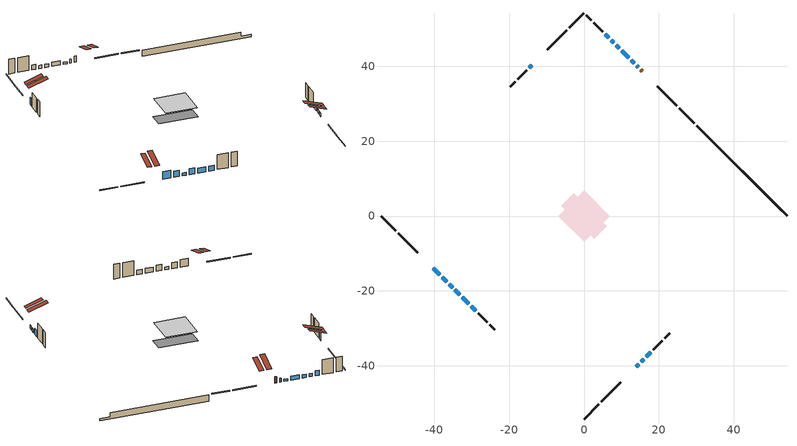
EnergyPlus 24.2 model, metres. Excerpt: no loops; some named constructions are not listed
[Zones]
conditioned space
 floor outside (Floor1 construction): -0.61,0 0,0.61 0.61,0 0,-0.61 z1.19
 floor adiabatic (AdiabaticFloorConstruction): -6.93,0 0,6.93 6.93,0 0,-6.93 z3.63
 floor foundation (Slab1 construction): -6.03,2.69 -2.69,6.03 6.03,-2.69 2.69,-6.03 z-0.88
 wall outside (RimJoist1 construction): 0,-54.24 3.98,-50.26 / -54.24,0 -50.26,-3.98 / 0,54.24 -3.98,50.26 / 29.44,24.8 25.46,28.77 z1.19:1.49
 wall outside (RimJoist2 construction): 4.63,-49.6 9.85,-44.39 / -49.6,-4.63 -44.39,-9.85 / -4.63,49.6 -9.85,44.39 / 24.81,29.43 19.59,34.64 z1.19:1.49
 wall outside (AdiabaticWallConstruction 1): 15.51,38.73 15.1,39.14 z1.19:3.22
 wall outside (AdiabaticWallConstruction): 14.44,39.79 14.14,40.09 z1.19:2.41; 13.49,40.75 12.66,41.58 z1.19:1.88; 12.01,42.23 10.14,44.1 z1.19:2.51; -13.93,40.3 -14.6,39.64 z1.19:3.6; 13.93,-40.3 14.6,-39.64 / 15.25,-38.98 15.92,-38.32 z1.19:2.33; -40.3,-13.93 -38.54,-15.69 z1.19:3.68; -37.89,-16.35 -36.63,-17.61 / 16.57,-37.66 17.83,-36.41 / -34.47,-19.76 -33.21,-21.02 z1.19:3.17; -35.97,-18.26 -35.13,-19.11 z1.19:2.08; 9.48,44.75 8.58,45.65 / 7.93,46.31 7.26,46.97 z1.19:2.23; 6.61,47.63 5.71,48.53 / -32.56,-21.68 -30.8,-23.44 / -30.14,-24.1 -28.88,-25.35 z1.19:2.82
 wall outside (Wall1 construction): 18.49,-35.75 20.91,-33.33 / -28.23,-26.01 -25.81,-28.43 / -15.25,38.98 -17.67,36.57 / 5.05,49.19 2.63,51.6 z1.19:6.07
 wall outside (Wall2 construction): 21.56,-32.67 22.88,-31.36 / -25.15,-29.09 -23.83,-30.4 / -18.33,35.91 -19.64,34.59 / 1.97,52.26 0.66,53.58 z1.19:6.07
 wall foundation (FoundationWall1 construction): 30.1,24.14,-0.88 30.1,24.14,1.19 51.82,2.41,1.19 51.82,2.41,-0.15 54.24,0,-0.15 54.24,0,-0.88
 window (WindowConstruction 13): 14.44,39.79 14.14,40.09 z1.19:2.41
 window (WindowConstruction 8): 13.49,40.75 12.66,41.57 z1.19:1.88
 window (WindowConstruction 9): 12,42.23 10.14,44.1 z1.19:2.51
 window (WindowConstruction 10): -13.93,40.3 -14.6,39.64 z1.19:3.6
 window (WindowConstruction 11): 13.93,-40.3 14.6,-39.64 z1.19:2.33
 window (WindowConstruction 12): -40.3,-13.93 -38.54,-15.69 z1.19:3.68
 window (WindowConstruction 14): -37.89,-16.35 -36.63,-17.61 z1.19:3.17
 window (WindowConstruction 15): -35.97,-18.26 -35.13,-19.11 z1.19:2.08
 window (WindowConstruction): 9.48,44.75 8.58,45.65 z1.19:2.23
 window (WindowConstruction 1): 7.93,46.31 7.26,46.97 z1.19:2.23
 window (WindowConstruction 2): 6.61,47.63 5.71,48.53 z1.19:2.81
 window (WindowConstruction 3): 15.25,-38.98 15.92,-38.32 z1.19:2.33
 window (WindowConstruction 4): 16.57,-37.66 17.83,-36.41 z1.19:3.17
 window (WindowConstruction 5): -34.47,-19.77 -33.21,-21.02 z1.19:3.17
 window (WindowConstruction 6): -32.56,-21.68 -30.8,-23.44 z1.19:2.81
 window (WindowConstruction 7): -30.14,-24.1 -28.88,-25.35 z1.19:2.81
 door (Door): 15.51,38.73 15.1,39.14 z1.19:3.22
 ceiling adiabatic (AdiabaticFloorConstruction): 0,-6.93 6.93,0 0,6.93 -6.93,0 z3.63
 roof outside (Roof1 construction): 11.5,-42.73,6.07 7.71,-38.93,7.86 6.71,-39.93,7.86 10.5,-43.73,6.07; -42.73,-11.5,6.07 -38.93,-7.71,7.86 -39.93,-6.71,7.86 -43.73,-10.5,6.07; -11.5,42.73,6.07 -7.71,38.93,7.86 -6.71,39.93,7.86 -10.5,43.73,6.07; 17.94,36.3,6.07 14.14,32.5,7.86 15.14,31.5,7.86 18.94,35.3,6.07
 roof outside (Roof2 construction): 13.27,-40.96,6.07 9.05,-36.74,8.06 7.94,-37.85,8.06 12.16,-42.07,6.07; -40.96,-13.27,6.07 -36.74,-9.05,8.06 -37.85,-7.94,8.06 -42.07,-12.16,6.07; -13.27,40.96,6.07 -9.05,36.74,8.06 -7.94,37.85,8.06 -12.16,42.07,6.07; 16.17,38.07,6.07 11.94,33.85,8.06 13.05,32.73,8.06 17.28,36.96,6.07
[EnergyManagementSystem:OutputVariable] Type of Data in Variable=Summed
Name | EMS Variable | Update Frequency | EMS Program or Subroutine | Units
unit heater supply fan disaggregate htg primary | unit_heater_supply_fan_primary_htg | SystemTimestep | unit_heater_supply_fan_disaggregate_program | J
loads_htg_tot_peakload_outvar; loads_htg_tot_annual_outvar; Energy Management System Output Variable 1; Energy Management System Output Variable 45 | loads_htg_tot | ZoneTimestep | total_loads_program | J
loads_clg_tot_peakload_outvar; loads_clg_tot_annual_outvar; Energy Management System Output Variable 2; Energy Management System Output Variable 46 | loads_clg_tot | ZoneTimestep | total_loads_program | J
htg_unmet_hours_annual_outvar; Energy Management System Output Variable 3 | htg_unmet_hours | ZoneTimestep | unmet_hours_program | hr
clg_unmet_hours_annual_outvar; Energy Management System Output Variable 4 | clg_unmet_hours | ZoneTimestep | unmet_hours_program | hr
loads_htg_roofs_annual_outvar; Energy Management System Output Variable 5 | loads_htg_roofs | ZoneTimestep | component_loads_program | J
loads_htg_ceilings_annual_outvar; Energy Management System Output Variable 6 | loads_htg_ceilings | ZoneTimestep | component_loads_program | J
loads_htg_walls_annual_outvar; Energy Management System Output Variable 7 | loads_htg_walls | ZoneTimestep | component_loads_program | J
loads_htg_rim_joists_annual_outvar; Energy Management System Output Variable 8 | loads_htg_rim_joists | ZoneTimestep | component_loads_program | J
loads_htg_foundation_walls_annual_outvar; Energy Management System Output Variable 9 | loads_htg_foundation_walls | ZoneTimestep | component_loads_program | J
loads_htg_doors_annual_outvar; Energy Management System Output Variable 10 | loads_htg_doors | ZoneTimestep | component_loads_program | J
loads_htg_windows_conduction_annual_outvar; Energy Management System Output Variable 11 | loads_htg_windows_conduction | ZoneTimestep | component_loads_program | J
loads_htg_windows_solar_annual_outvar; Energy Management System Output Variable 12 | loads_htg_windows_solar | ZoneTimestep | component_loads_program | J
loads_htg_skylights_conduction_annual_outvar; Energy Management System Output Variable 13 | loads_htg_skylights_conduction | ZoneTimestep | component_loads_program | J
loads_htg_skylights_solar_annual_outvar; Energy Management System Output Variable 14 | loads_htg_skylights_solar | ZoneTimestep | component_loads_program | J
loads_htg_floors_annual_outvar; Energy Management System Output Variable 15 | loads_htg_floors | ZoneTimestep | component_loads_program | J
loads_htg_slabs_annual_outvar; Energy Management System Output Variable 16 | loads_htg_slabs | ZoneTimestep | component_loads_program | J
loads_htg_internal_mass_annual_outvar; Energy Management System Output Variable 17 | loads_htg_internal_mass | ZoneTimestep | component_loads_program | J
loads_htg_infil_annual_outvar; Energy Management System Output Variable 18 | loads_htg_infil | ZoneTimestep | component_loads_program | J
loads_htg_natvent_annual_outvar; Energy Management System Output Variable 19 | loads_htg_natvent | ZoneTimestep | component_loads_program | J
loads_htg_mechvent_annual_outvar; Energy Management System Output Variable 20 | loads_htg_mechvent | ZoneTimestep | component_loads_program | J
loads_htg_whf_annual_outvar; Energy Management System Output Variable 21 | loads_htg_whf | ZoneTimestep | component_loads_program | J
loads_htg_ducts_annual_outvar; Energy Management System Output Variable 22 | loads_htg_ducts | ZoneTimestep | component_loads_program | J
loads_htg_intgains_annual_outvar; Energy Management System Output Variable 23 | loads_htg_intgains | ZoneTimestep | component_loads_program | J
loads_htg_lighting_annual_outvar; Energy Management System Output Variable 24 | loads_htg_lighting | ZoneTimestep | component_loads_program | J
loads_clg_roofs_annual_outvar; Energy Management System Output Variable 25 | loads_clg_roofs | ZoneTimestep | component_loads_program | J
loads_clg_ceilings_annual_outvar; Energy Management System Output Variable 26 | loads_clg_ceilings | ZoneTimestep | component_loads_program | J
loads_clg_walls_annual_outvar; Energy Management System Output Variable 27 | loads_clg_walls | ZoneTimestep | component_loads_program | J
loads_clg_rim_joists_annual_outvar; Energy Management System Output Variable 28 | loads_clg_rim_joists | ZoneTimestep | component_loads_program | J
loads_clg_foundation_walls_annual_outvar; Energy Management System Output Variable 29 | loads_clg_foundation_walls | ZoneTimestep | component_loads_program | J
loads_clg_doors_annual_outvar; Energy Management System Output Variable 30 | loads_clg_doors | ZoneTimestep | component_loads_program | J
loads_clg_windows_conduction_annual_outvar; Energy Management System Output Variable 31 | loads_clg_windows_conduction | ZoneTimestep | component_loads_program | J
loads_clg_windows_solar_annual_outvar; Energy Management System Output Variable 32 | loads_clg_windows_solar | ZoneTimestep | component_loads_program | J
loads_clg_skylights_conduction_annual_outvar; Energy Management System Output Variable 33 | loads_clg_skylights_conduction | ZoneTimestep | component_loads_program | J
loads_clg_skylights_solar_annual_outvar; Energy Management System Output Variable 34 | loads_clg_skylights_solar | ZoneTimestep | component_loads_program | J
loads_clg_floors_annual_outvar; Energy Management System Output Variable 35 | loads_clg_floors | ZoneTimestep | component_loads_program | J
loads_clg_slabs_annual_outvar; Energy Management System Output Variable 36 | loads_clg_slabs | ZoneTimestep | component_loads_program | J
loads_clg_internal_mass_annual_outvar; Energy Management System Output Variable 37 | loads_clg_internal_mass | ZoneTimestep | component_loads_program | J
loads_clg_infil_annual_outvar; Energy Management System Output Variable 38 | loads_clg_infil | ZoneTimestep | component_loads_program | J
loads_clg_natvent_annual_outvar; Energy Management System Output Variable 39 | loads_clg_natvent | ZoneTimestep | component_loads_program | J
loads_clg_mechvent_annual_outvar; Energy Management System Output Variable 40 | loads_clg_mechvent | ZoneTimestep | component_loads_program | J
loads_clg_whf_annual_outvar; Energy Management System Output Variable 41 | loads_clg_whf | ZoneTimestep | component_loads_program | J
loads_clg_ducts_annual_outvar; Energy Management System Output Variable 42 | loads_clg_ducts | ZoneTimestep | component_loads_program | J
loads_clg_intgains_annual_outvar; Energy Management System Output Variable 43 | loads_clg_intgains | ZoneTimestep | component_loads_program | J
loads_clg_lighting_annual_outvar; Energy Management System Output Variable 44 | loads_clg_lighting | ZoneTimestep | component_loads_program | J
[Schedule:Day:Interval]
interior lighting schedule day: No, 01:00, 0.108182, 04:00, 0.0901515, 05:00, 0.0991667, 06:00, 0.162273, 07:00, 0.270455, 08:00, 0.342576, 10:00, 0.369621, 11:00, 0.351591, 12:00, 0.333561, 13:00, 0.324545, 14:00, 0.31553, 15:00, 0.333561, 16:00, 0.369621, 17:00, 0.450758, 18:00, 0.585985, 19:00, 0.775303, 20:00, 0.955606, 21:00, 0.991667, 22:00, 0.712197, 23:00, 0.360606, 24:00, 0.162273
interior lighting schedule day 1: No, 01:00, 0.100909, 04:00, 0.0840909, 05:00, 0.0925, 06:00, 0.151364, 07:00, 0.252273, 08:00, 0.319545, 10:00, 0.344773, 11:00, 0.327955, 12:00, 0.311136, 13:00, 0.302727, 14:00, 0.294318, 15:00, 0.311136, 16:00, 0.344773, 17:00, 0.420455, 18:00, 0.546591, 19:00, 0.723182, 20:00, 0.891364, 21:00, 0.925, 22:00, 0.664318, 23:00, 0.336364, 24:00, 0.151364
interior lighting schedule day 2: No, 01:00, 0.0927273, 04:00, 0.0772727, 05:00, 0.085, 06:00, 0.139091, 07:00, 0.231818, 08:00, 0.293636, 10:00, 0.316818, 11:00, 0.301364, 12:00, 0.285909, 13:00, 0.278182, 14:00, 0.270455, 15:00, 0.285909, 16:00, 0.316818, 17:00, 0.386364, 18:00, 0.502273, 19:00, 0.664545, 20:00, 0.819091, 21:00, 0.85, 22:00, 0.610455, 23:00, 0.309091, 24:00, 0.139091
interior lighting schedule day 3: No, 01:00, 0.0845455, 04:00, 0.0704545, 05:00, 0.0775, 06:00, 0.126818, 07:00, 0.211364, 08:00, 0.267727, 10:00, 0.288864, 11:00, 0.274773, 12:00, 0.260682, 13:00, 0.253636, 14:00, 0.246591, 15:00, 0.260682, 16:00, 0.288864, 17:00, 0.352273, 18:00, 0.457955, 19:00, 0.605909, 20:00, 0.746818, 21:00, 0.775, 22:00, 0.556591, 23:00, 0.281818, 24:00, 0.126818
interior lighting schedule day 4: No, 01:00, 0.0763636, 04:00, 0.0636364, 05:00, 0.07, 06:00, 0.114545, 07:00, 0.190909, 08:00, 0.241818, 10:00, 0.260909, 11:00, 0.248182, 12:00, 0.235455, 13:00, 0.229091, 14:00, 0.222727, 15:00, 0.235455, 16:00, 0.260909, 17:00, 0.318182, 18:00, 0.413636, 19:00, 0.547273, 20:00, 0.674545, 21:00, 0.7, 22:00, 0.502727, 23:00, 0.254545, 24:00, 0.114545
interior lighting schedule day 5: No, 01:00, 0.0727273, 04:00, 0.0606061, 05:00, 0.0666667, 06:00, 0.109091, 07:00, 0.181818, 08:00, 0.230303, 10:00, 0.248485, 11:00, 0.236364, 12:00, 0.224242, 13:00, 0.218182, 14:00, 0.212121, 15:00, 0.224242, 16:00, 0.248485, 17:00, 0.30303, 18:00, 0.393939, 19:00, 0.521212, 20:00, 0.642424, 21:00, 0.666667, 22:00, 0.478788, 23:00, 0.242424, 24:00, 0.109091
interior lighting schedule day 6: No, 01:00, 0.0745455, 04:00, 0.0621212, 05:00, 0.0683333, 06:00, 0.111818, 07:00, 0.186364, 08:00, 0.236061, 10:00, 0.254697, 11:00, 0.242273, 12:00, 0.229848, 13:00, 0.223636, 14:00, 0.217424, 15:00, 0.229848, 16:00, 0.254697, 17:00, 0.310606, 18:00, 0.403788, 19:00, 0.534242, 20:00, 0.658485, 21:00, 0.683333, 22:00, 0.490758, 23:00, 0.248485, 24:00, 0.111818
interior lighting schedule day 7: No, 01:00, 0.08, 04:00, 0.0666667, 05:00, 0.0733333, 06:00, 0.12, 07:00, 0.2, 08:00, 0.253333, 10:00, 0.273333, 11:00, 0.26, 12:00, 0.246667, 13:00, 0.24, 14:00, 0.233333, 15:00, 0.246667, 16:00, 0.273333, 17:00, 0.333333, 18:00, 0.433333, 19:00, 0.573333, 20:00, 0.706667, 21:00, 0.733333, 22:00, 0.526667, 23:00, 0.266667, 24:00, 0.12
interior lighting schedule day 8: No, 01:00, 0.0890909, 04:00, 0.0742424, 05:00, 0.0816667, 06:00, 0.133636, 07:00, 0.222727, 08:00, 0.282121, 10:00, 0.304394, 11:00, 0.289545, 12:00, 0.274697, 13:00, 0.267273, 14:00, 0.259848, 15:00, 0.274697, 16:00, 0.304394, 17:00, 0.371212, 18:00, 0.482576, 19:00, 0.638485, 20:00, 0.78697, 21:00, 0.816667, 22:00, 0.586515, 23:00, 0.29697, 24:00, 0.133636
interior lighting schedule day 9: No, 01:00, 0.0972727, 04:00, 0.0810606, 05:00, 0.0891667, 06:00, 0.145909, 07:00, 0.243182, 08:00, 0.30803, 10:00, 0.332348, 11:00, 0.316136, 12:00, 0.299924, 13:00, 0.291818, 14:00, 0.283712, 15:00, 0.299924, 16:00, 0.332348, 17:00, 0.405303, 18:00, 0.526894, 19:00, 0.697121, 20:00, 0.859242, 21:00, 0.891667, 22:00, 0.640379, 23:00, 0.324242, 24:00, 0.145909
interior lighting schedule day 10: No, 01:00, 0.105455, 04:00, 0.0878788, 05:00, 0.0966667, 06:00, 0.158182, 07:00, 0.263636, 08:00, 0.333939, 10:00, 0.360303, 11:00, 0.342727, 12:00, 0.325152, 13:00, 0.316364, 14:00, 0.307576, 15:00, 0.325152, 16:00, 0.360303, 17:00, 0.439394, 18:00, 0.571212, 19:00, 0.755758, 20:00, 0.931515, 21:00, 0.966667, 22:00, 0.694242, 23:00, 0.351515, 24:00, 0.158182
interior lighting schedule day 11: No, 01:00, 0.109091, 04:00, 0.0909091, 05:00, 0.1, 06:00, 0.163636, 07:00, 0.272727, 08:00, 0.345455, 10:00, 0.372727, 11:00, 0.354545, 12:00, 0.336364, 13:00, 0.327273, 14:00, 0.318182, 15:00, 0.336364, 16:00, 0.372727, 17:00, 0.454545, 18:00, 0.590909, 19:00, 0.781818, 20:00, 0.963636, 21:00, 1, 22:00, 0.718182, 23:00, 0.363636, 24:00, 0.163636
interior lighting schedule default day; occupants schedule default day; clothes dryer schedule default day; cooking range schedule default day; misc plug loads schedule default day; general water use schedule default day; heating setpoint default day; cooling setpoint default day; clothes dryer exhaust 0 schedule default day; cooling season schedule day; cooling season schedule day 2; cooling season schedule default day; exterior lighting schedule default day; natural vent schedule default day: No, 24:00, 0
occupants schedule day: No, 05:00, 0.426829, 06:00, 0.719512, 07:00, 1, 08:00, 0.670732, 09:00, 0.329268, 14:00, 0.170732, 15:00, 0.231707, 16:00, 0.329268, 17:00, 0.5, 18:00, 0.670732, 19:00, 0.829268, 21:00, 1, 22:00, 0.853659, 23:00, 0.646341, 24:00, 0.426829
clothes dryer schedule day; clothes dryer exhaust 0 schedule day: No, 01:00, 0.123457, 02:00, 0.0740741, 03:00, 0.0493827, 04:00, 0.0246914, 05:00, 0.0493827, 06:00, 0.0740741, 07:00, 0.197531, 08:00, 0.395062, 09:00, 0.592593, 10:00, 0.839506, 11:00, 0.962963, 12:00, 1, 13:00, 0.91358, 14:00, 0.82716, 15:00, 0.716049, 16:00, 0.753086, 17:00, 0.679012, 18:00, 0.666667, 20:00, 0.62963, 21:00, 0.641975, 22:00, 0.666667, 23:00, 0.54321, 24:00, 0.296296
cooking range schedule day: No, 05:00, 0.0597015, 06:00, 0.11194, 07:00, 0.171642, 08:00, 0.291045, 11:00, 0.343284, 12:00, 0.402985, 13:00, 0.462687, 14:00, 0.343284, 15:00, 0.291045, 16:00, 0.402985, 17:00, 0.567164, 18:00, 1, 19:00, 0.850746, 20:00, 0.432836, 21:00, 0.291045, 22:00, 0.231343, 23:00, 0.171642, 24:00, 0.11194
misc plug loads schedule day: No, 06:00, 0.705882, 07:00, 0.745098, 08:00, 0.803922, 15:00, 0.823529, 16:00, 0.862745, 17:00, 0.921569, 18:00, 0.980392, 19:00, 1, 20:00, 0.980392, 21:00, 0.941176, 22:00, 0.862745, 23:00, 0.784314, 24:00, 0.72549
general water use schedule day: No, 01:00, 0.315068, 03:00, 0.287671, 04:00, 0.342466, 05:00, 0.369863, 06:00, 0.520548, 07:00, 0.60274, 08:00, 0.534247, 10:00, 0.506849, 11:00, 0.465753, 14:00, 0.479452, 15:00, 0.534247, 16:00, 0.589041, 17:00, 0.69863, 18:00, 0.876712, 19:00, 0.890411, 20:00, 0.986301, 21:00, 1, 22:00, 0.863014, 23:00, 0.616438, 24:00, 0.465753
heating setpoint day: No, 07:00, 18, 23:00, 21, 24:00, 18
cooling setpoint day: No, 24:00, 25
cooling season schedule day 1: No, 24:00, 1
exterior lighting schedule day: No, 01:00, 0.566667, 03:00, 0.524167, 05:00, 0.495833, 06:00, 0.5525, 07:00, 0.623333, 08:00, 0.580833, 09:00, 0.439167, 10:00, 0.354167, 12:00, 0.34, 13:00, 0.354167, 14:00, 0.396667, 15:00, 0.425, 16:00, 0.495833, 17:00, 0.623333, 18:00, 0.793333, 19:00, 0.906667, 20:00, 0.963333, 21:00, 0.991667, 22:00, 0.920833, 23:00, 0.793333, 24:00, 0.665833
exterior lighting schedule day 1: No, 01:00, 0.528571, 03:00, 0.488929, 05:00, 0.4625, 06:00, 0.515357, 07:00, 0.581429, 08:00, 0.541786, 09:00, 0.409643, 10:00, 0.330357, 12:00, 0.317143, 13:00, 0.330357, 14:00, 0.37, 15:00, 0.396429, 16:00, 0.4625, 17:00, 0.581429, 18:00, 0.74, 19:00, 0.845714, 20:00, 0.898571, 21:00, 0.925, 22:00, 0.858929, 23:00, 0.74, 24:00, 0.621071
exterior lighting schedule day 10: No, 01:00, 0.552381, 03:00, 0.510952, 05:00, 0.483333, 06:00, 0.538571, 07:00, 0.607619, 08:00, 0.56619, 09:00, 0.428095, 10:00, 0.345238, 12:00, 0.331429, 13:00, 0.345238, 14:00, 0.386667, 15:00, 0.414286, 16:00, 0.483333, 17:00, 0.607619, 18:00, 0.773333, 19:00, 0.88381, 20:00, 0.939048, 21:00, 0.966667, 22:00, 0.897619, 23:00, 0.773333, 24:00, 0.649048
exterior lighting schedule day 11: No, 01:00, 0.571429, 03:00, 0.528571, 05:00, 0.5, 06:00, 0.557143, 07:00, 0.628571, 08:00, 0.585714, 09:00, 0.442857, 10:00, 0.357143, 12:00, 0.342857, 13:00, 0.357143, 14:00, 0.4, 15:00, 0.428571, 16:00, 0.5, 17:00, 0.628571, 18:00, 0.8, 19:00, 0.914286, 20:00, 0.971429, 21:00, 1, 22:00, 0.928571, 23:00, 0.8, 24:00, 0.671429
exterior lighting schedule day 2: No, 01:00, 0.485714, 03:00, 0.449286, 05:00, 0.425, 06:00, 0.473571, 07:00, 0.534286, 08:00, 0.497857, 09:00, 0.376429, 10:00, 0.303571, 12:00, 0.291429, 13:00, 0.303571, 14:00, 0.34, 15:00, 0.364286, 16:00, 0.425, 17:00, 0.534286, 18:00, 0.68, 19:00, 0.777143, 20:00, 0.825714, 21:00, 0.85, 22:00, 0.789286, 23:00, 0.68, 24:00, 0.570714
exterior lighting schedule day 3: No, 01:00, 0.442857, 03:00, 0.409643, 05:00, 0.3875, 06:00, 0.431786, 07:00, 0.487143, 08:00, 0.453929, 09:00, 0.343214, 10:00, 0.276786, 12:00, 0.265714, 13:00, 0.276786, 14:00, 0.31, 15:00, 0.332143, 16:00, 0.3875, 17:00, 0.487143, 18:00, 0.62, 19:00, 0.708571, 20:00, 0.752857, 21:00, 0.775, 22:00, 0.719643, 23:00, 0.62, 24:00, 0.520357
exterior lighting schedule day 4: No, 01:00, 0.4, 03:00, 0.37, 05:00, 0.35, 06:00, 0.39, 07:00, 0.44, 08:00, 0.41, 09:00, 0.31, 10:00, 0.25, 12:00, 0.24, 13:00, 0.25, 14:00, 0.28, 15:00, 0.3, 16:00, 0.35, 17:00, 0.44, 18:00, 0.56, 19:00, 0.64, 20:00, 0.68, 21:00, 0.7, 22:00, 0.65, 23:00, 0.56, 24:00, 0.47
exterior lighting schedule day 5: No, 01:00, 0.380952, 03:00, 0.352381, 05:00, 0.333333, 06:00, 0.371429, 07:00, 0.419048, 08:00, 0.390476, 09:00, 0.295238, 10:00, 0.238095, 12:00, 0.228571, 13:00, 0.238095, 14:00, 0.266667, 15:00, 0.285714, 16:00, 0.333333, 17:00, 0.419048, 18:00, 0.533333, 19:00, 0.609524, 20:00, 0.647619, 21:00, 0.666667, 22:00, 0.619048, 23:00, 0.533333, 24:00, 0.447619
exterior lighting schedule day 6: No, 01:00, 0.390476, 03:00, 0.36119, 05:00, 0.341667, 06:00, 0.380714, 07:00, 0.429524, 08:00, 0.400238, 09:00, 0.302619, 10:00, 0.244048, 12:00, 0.234286, 13:00, 0.244048, 14:00, 0.273333, 15:00, 0.292857, 16:00, 0.341667, 17:00, 0.429524, 18:00, 0.546667, 19:00, 0.624762, 20:00, 0.66381, 21:00, 0.683333, 22:00, 0.634524, 23:00, 0.546667, 24:00, 0.45881
exterior lighting schedule day 7: No, 01:00, 0.419048, 03:00, 0.387619, 05:00, 0.366667, 06:00, 0.408571, 07:00, 0.460952, 08:00, 0.429524, 09:00, 0.324762, 10:00, 0.261905, 12:00, 0.251429, 13:00, 0.261905, 14:00, 0.293333, 15:00, 0.314286, 16:00, 0.366667, 17:00, 0.460952, 18:00, 0.586667, 19:00, 0.670476, 20:00, 0.712381, 21:00, 0.733333, 22:00, 0.680952, 23:00, 0.586667, 24:00, 0.492381
exterior lighting schedule day 8: No, 01:00, 0.466667, 03:00, 0.431667, 05:00, 0.408333, 06:00, 0.455, 07:00, 0.513333, 08:00, 0.478333, 09:00, 0.361667, 10:00, 0.291667, 12:00, 0.28, 13:00, 0.291667, 14:00, 0.326667, 15:00, 0.35, 16:00, 0.408333, 17:00, 0.513333, 18:00, 0.653333, 19:00, 0.746667, 20:00, 0.793333, 21:00, 0.816667, 22:00, 0.758333, 23:00, 0.653333, 24:00, 0.548333
exterior lighting schedule day 9: No, 01:00, 0.509524, 03:00, 0.47131, 05:00, 0.445833, 06:00, 0.496786, 07:00, 0.560476, 08:00, 0.522262, 09:00, 0.394881, 10:00, 0.318452, 12:00, 0.305714, 13:00, 0.318452, 14:00, 0.356667, 15:00, 0.382143, 16:00, 0.445833, 17:00, 0.560476, 18:00, 0.713333, 19:00, 0.815238, 20:00, 0.86619, 21:00, 0.891667, 22:00, 0.827976, 23:00, 0.713333, 24:00, 0.59869
[Schedule:Week:Daily]
heating setpoint Week Rule - Jan1-Dec31: heating setpoint day, heating setpoint day, heating setpoint day, heating setpoint day, heating setpoint day, heating setpoint day, heating setpoint day, heating setpoint default day, heating setpoint default day, heating setpoint default day, heating setpoint default day, heating setpoint default day
cooling setpoint Week Rule - Jan1-Dec31: cooling setpoint day, cooling setpoint day, cooling setpoint day, cooling setpoint day, cooling setpoint day, cooling setpoint day, cooling setpoint day, cooling setpoint default day, cooling setpoint default day, cooling setpoint default day, cooling setpoint default day, cooling setpoint default day
clothes dryer exhaust 0 schedule Week Rule - Jan1-Dec31: clothes dryer exhaust 0 schedule day, clothes dryer exhaust 0 schedule day, clothes dryer exhaust 0 schedule day, clothes dryer exhaust 0 schedule day, clothes dryer exhaust 0 schedule day, clothes dryer exhaust 0 schedule day, clothes dryer exhaust 0 schedule day, clothes dryer exhaust 0 schedule default day, clothes dryer exhaust 0 schedule default day, clothes dryer exhaust 0 schedule default day, clothes dryer exhaust 0 schedule default day, clothes dryer exhaust 0 schedule default day
cooling season schedule Week Rule - Jan1-May26: cooling season schedule day, cooling season schedule day, cooling season schedule day, cooling season schedule day, cooling season schedule day, cooling season schedule day, cooling season schedule day, cooling season schedule default day, cooling season schedule default day, cooling season schedule default day, cooling season schedule default day, cooling season schedule default day
cooling season schedule Week Rule - May27-Jun2: cooling season schedule day, cooling season schedule day, cooling season schedule day, cooling season schedule day, cooling season schedule day, cooling season schedule day 1, cooling season schedule day 1, cooling season schedule default day, cooling season schedule default day, cooling season schedule default day, cooling season schedule default day, cooling season schedule default day
cooling season schedule Week Rule - Jun3-Sep29: cooling season schedule day 1, cooling season schedule day 1, cooling season schedule day 1, cooling season schedule day 1, cooling season schedule day 1, cooling season schedule day 1, cooling season schedule day 1, cooling season schedule default day, cooling season schedule default day, cooling season schedule default day, cooling season schedule default day, cooling season schedule default day
cooling season schedule Week Rule - Sep30-Oct6: cooling season schedule day 1, cooling season schedule day 2, cooling season schedule day 2, cooling season schedule day 2, cooling season schedule day 2, cooling season schedule day 2, cooling season schedule day 2, cooling season schedule default day, cooling season schedule default day, cooling season schedule default day, cooling season schedule default day, cooling season schedule default day
cooling season schedule Week Rule - Oct7-Dec31: cooling season schedule day 2, cooling season schedule day 2, cooling season schedule day 2, cooling season schedule day 2, cooling season schedule day 2, cooling season schedule day 2, cooling season schedule day 2, cooling season schedule default day, cooling season schedule default day, cooling season schedule default day, cooling season schedule default day, cooling season schedule default day
exterior lighting schedule Week Rule - Aug26-Sep1: exterior lighting schedule day 7, exterior lighting schedule day 7, exterior lighting schedule day 7, exterior lighting schedule day 7, exterior lighting schedule day 7, exterior lighting schedule day 7, exterior lighting schedule day 8, exterior lighting schedule default day, exterior lighting schedule default day, exterior lighting schedule default day, exterior lighting schedule default day, exterior lighting schedule default day
exterior lighting schedule Week Rule - Sep2-Sep29: exterior lighting schedule day 8, exterior lighting schedule day 8, exterior lighting schedule day 8, exterior lighting schedule day 8, exterior lighting schedule day 8, exterior lighting schedule day 8, exterior lighting schedule day 8, exterior lighting schedule default day, exterior lighting schedule default day, exterior lighting schedule default day, exterior lighting schedule default day, exterior lighting schedule default day
exterior lighting schedule Week Rule - Sep30-Oct6: exterior lighting schedule day 8, exterior lighting schedule day 9, exterior lighting schedule day 9, exterior lighting schedule day 9, exterior lighting schedule day 9, exterior lighting schedule day 9, exterior lighting schedule day 9, exterior lighting schedule default day, exterior lighting schedule default day, exterior lighting schedule default day, exterior lighting schedule default day, exterior lighting schedule default day
exterior lighting schedule Week Rule - Oct7-Oct27: exterior lighting schedule day 9, exterior lighting schedule day 9, exterior lighting schedule day 9, exterior lighting schedule day 9, exterior lighting schedule day 9, exterior lighting schedule day 9, exterior lighting schedule day 9, exterior lighting schedule default day, exterior lighting schedule default day, exterior lighting schedule default day, exterior lighting schedule default day, exterior lighting schedule default day
exterior lighting schedule Week Rule - Oct28-Nov3: exterior lighting schedule day 9, exterior lighting schedule day 9, exterior lighting schedule day 9, exterior lighting schedule day 9, exterior lighting schedule day 10, exterior lighting schedule day 10, exterior lighting schedule day 10, exterior lighting schedule default day, exterior lighting schedule default day, exterior lighting schedule default day, exterior lighting schedule default day, exterior lighting schedule default day
exterior lighting schedule Week Rule - Nov4-Nov24: exterior lighting schedule day 10, exterior lighting schedule day 10, exterior lighting schedule day 10, exterior lighting schedule day 10, exterior lighting schedule day 10, exterior lighting schedule day 10, exterior lighting schedule day 10, exterior lighting schedule default day, exterior lighting schedule default day, exterior lighting schedule default day, exterior lighting schedule default day, exterior lighting schedule default day
exterior lighting schedule Week Rule - Nov25-Dec1: exterior lighting schedule day 10, exterior lighting schedule day 10, exterior lighting schedule day 10, exterior lighting schedule day 10, exterior lighting schedule day 10, exterior lighting schedule day 10, exterior lighting schedule day 11, exterior lighting schedule default day, exterior lighting schedule default day, exterior lighting schedule default day, exterior lighting schedule default day, exterior lighting schedule default day
exterior lighting schedule Week Rule - Dec2-Dec31: exterior lighting schedule day 11, exterior lighting schedule day 11, exterior lighting schedule day 11, exterior lighting schedule day 11, exterior lighting schedule day 11, exterior lighting schedule day 11, exterior lighting schedule day 11, exterior lighting schedule default day, exterior lighting schedule default day, exterior lighting schedule default day, exterior lighting schedule default day, exterior lighting schedule default day
natural vent schedule Week Rule - Jan1-Dec31: natural vent schedule default day, natural vent schedule default day, natural vent schedule default day, natural vent schedule default day, natural vent schedule default day, natural vent schedule default day, natural vent schedule default day, natural vent schedule default day, natural vent schedule default day, natural vent schedule default day, natural vent schedule default day, natural vent schedule default day
[Schedule:Year]
heating setpoint: heating setpoint Week Rule - Jan1-Dec31, 1, 1, 12, 31
cooling setpoint: cooling setpoint Week Rule - Jan1-Dec31, 1, 1, 12, 31
clothes dryer exhaust 0 schedule: clothes dryer exhaust 0 schedule Week Rule - Jan1-Dec31, 1, 1, 12, 31
cooling season schedule: cooling season schedule Week Rule - Jan1-May26, 1, 1, 5, 26, cooling season schedule Week Rule - May27-Jun2, 5, 27, 6, 2, cooling season schedule Week Rule - Jun3-Sep29, 6, 3, 9, 29, cooling season schedule Week Rule - Sep30-Oct6, 9, 30, 10, 6, cooling season schedule Week Rule - Oct7-Dec31, 10, 7, 12, 31
natural vent schedule: natural vent schedule Week Rule - Jan1-Dec31, 1, 1, 12, 31
